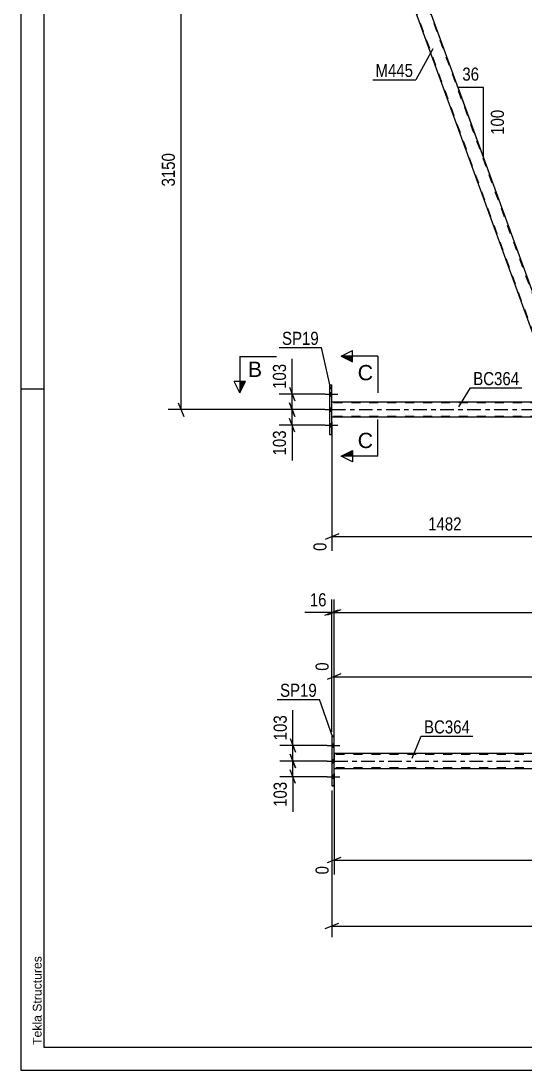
# Model space of a CAD drawing. Header units: millimetres. Extents: x 0 to 594, y 0 to 420.
# Drawn here: x 0 to 110.2, y 0 to 229.6 of the extents above; entities that cross this region are included whole.
import ezdxf

# ---------------------------------------------------------------- set-up
doc = ezdxf.new("R2010")
doc.units = ezdxf.units.MM
doc.linetypes.add('DXK_LINE_DOT2', pattern=[3.9198, 1.9599, -1.9599])
doc.linetypes.add('DXK_LINE_DOT3', pattern=[5.9187, 2.979, -0.9799, 0.9799, -0.9799])
doc.styles.add('Arial', font='ARIAL.TTF', dxfattribs={"height": 0.2})
doc.styles.add('Arial Narrow', font='ARIALN.TTF', dxfattribs={"height": 0.2})

# ---------------------------------------------------------------- blocks, each defined once
blk = doc.blocks.new('Unknown-570323116-1135')
at = {"color": 5, "linetype": 'Continuous'}
for p, q in [((0, 420), (0, 0)), ((5, 415), (5, 5)), ((5, 149), (0, 149)), ((5, 5), (589, 5)), ((0, 0), (594, 0))]:
    blk.add_line(p, q, dxfattribs=at)
at = {"color": 174, "linetype": 'Continuous', "style": 'Arial'}
blk.add_text('Tekla Structures', height=1.9102, rotation=90, dxfattribs=at).set_placement((4.5, 5.5))
blk = doc.blocks.new('Part-570323116-3270 - 3235')
at = {"color": 2, "linetype": 'Continuous'}
for p, q in [((67.95, 73.04), (68.49, 73.04)), ((67.95, 73.04), (67.95, 73.04)), ((67.95, 73.04), (67.95, 62.2)), ((68.49, 73.04), (68.49, 73.04)), ((68.49, 62.2), (68.49, 73.04)), ((67.95, 62.2), (68.49, 62.2))]:
    blk.add_line(p, q, dxfattribs=at)
at = {"color": 7, "linetype": 'DXK_LINE_DOT2'}
for p, q in [((68.49, 73.04), (67.95, 73.04)), ((67.95, 73.04), (67.95, 73.04)), ((68.49, 73.04), (68.49, 73.04)), ((68.49, 62.2), (67.95, 62.2))]:
    blk.add_line(p, q, dxfattribs=at)
blk = doc.blocks.new('Part-570323116-3327 - 3235')
at = {"color": 2, "linetype": 'Continuous'}
for p, q in [((120.14, 69.29), (68.49, 69.29)), ((188.56, 69.29), (127.91, 69.29)), ((204.06, 69.29), (193.56, 69.29)), ((211.26, 69.29), (204.16, 69.29)), ((120.14, 65.95), (68.49, 65.95)), ((188.56, 65.95), (127.91, 65.95)), ((204.06, 65.95), (193.56, 65.95)), ((211.26, 65.95), (204.16, 65.95))]:
    blk.add_line(p, q, dxfattribs=at)
at = {"color": 7, "linetype": 'DXK_LINE_DOT2'}
for p, q in [((68.49, 69.29), (68.49, 65.95)), ((204.06, 69.09), (68.49, 69.09)), ((127.91, 69.29), (120.14, 69.29)), ((193.56, 69.29), (188.56, 69.29)), ((211.26, 69.09), (204.16, 69.09)), ((211.26, 69.29), (211.26, 65.95)), ((204.06, 66.15), (68.49, 66.15)), ((127.91, 65.95), (120.14, 65.95)), ((193.56, 65.95), (188.56, 65.95)), ((211.26, 66.15), (204.16, 66.15))]:
    blk.add_line(p, q, dxfattribs=at)
at = {"color": 7, "linetype": 'DXK_LINE_DOT3'}
for p, q in [((68.49, 67.62), (204.06, 67.62)), ((204.16, 67.62), (211.26, 67.62))]:
    blk.add_line(p, q, dxfattribs=at)
blk = doc.blocks.new('Bolt-570323116-3372 - 3235')
at = {"linetype": 'Continuous'}
for points in [[(68.49, 70.67), (68.49, 71.4), (67.95, 71.4), (67.95, 70.67)], [(68.49, 70.67), (68.49, 71.4), (67.95, 71.4), (67.95, 70.67)], [(68.49, 70.67), (68.49, 71.4), (67.95, 71.4), (67.95, 70.67)], [(68.49, 67.25), (68.49, 67.99), (67.95, 67.99), (67.95, 67.25)], [(68.49, 67.25), (68.49, 67.99), (67.95, 67.99), (67.95, 67.25)], [(68.49, 63.84), (68.49, 64.57), (67.95, 64.57), (67.95, 63.84)], [(68.49, 63.84), (68.49, 64.57), (67.95, 64.57), (67.95, 63.84)], [(68.49, 63.84), (68.49, 64.57), (67.95, 64.57), (67.95, 63.84)]]:
    blk.add_hatch(color=1, dxfattribs=at).paths.add_polyline_path(points)
at = {"color": 1, "linetype": 'Continuous'}
for p, q in [((67.95, 71.4), (68.49, 71.4)), ((67.95, 71.4), (68.49, 71.4)), ((67.95, 71.4), (68.49, 71.4)), ((66.99, 71.04), (69.75, 71.04)), ((66.99, 71.04), (69.75, 71.04)), ((66.99, 71.04), (69.75, 71.04)), ((67.95, 70.67), (68.49, 70.67)), ((67.95, 70.67), (68.49, 70.67)), ((67.95, 70.67), (68.49, 70.67)), ((66.99, 67.62), (69.75, 67.62)), ((66.99, 67.62), (69.75, 67.62)), ((67.95, 67.99), (68.49, 67.99)), ((67.95, 67.99), (68.49, 67.99)), ((67.95, 67.25), (68.49, 67.25)), ((67.95, 67.25), (68.49, 67.25)), ((67.95, 64.57), (68.49, 64.57)), ((67.95, 64.57), (68.49, 64.57)), ((67.95, 64.57), (68.49, 64.57)), ((66.99, 64.2), (69.75, 64.2)), ((66.99, 64.2), (69.75, 64.2)), ((66.99, 64.2), (69.75, 64.2)), ((67.95, 63.84), (68.49, 63.84)), ((67.95, 63.84), (68.49, 63.84)), ((67.95, 63.84), (68.49, 63.84))]:
    blk.add_line(p, q, dxfattribs=at)
blk = doc.blocks.new('Part-570323116-2456 - 2436')
at = {"color": 7, "linetype": 'DXK_LINE_DOT2'}
for p, q in [((83.64, 247.86), (80.39, 247.86)), ((80.51, 247.53), (80.39, 247.86)), ((117.54, 146.19), (80.54, 247.86)), ((120.5, 146.19), (83.5, 247.86)), ((83.76, 247.53), (83.64, 247.86)), ((120.64, 146.19), (119.44, 149.51)), ((120.36, 146.19), (120.56, 146.19))]:
    blk.add_line(p, q, dxfattribs=at)
at = {"color": 2, "linetype": 'Continuous'}
for p, q in [((117.4, 146.19), (80.51, 247.53)), ((119.44, 149.51), (83.76, 247.53)), ((120.36, 146.19), (117.4, 146.19)), ((120.62, 146.19), (120.36, 146.19)), ((120.64, 146.19), (120.62, 146.19))]:
    blk.add_line(p, q, dxfattribs=at)
blk = doc.blocks.new('Part-570323116-2521 - 2436')
at = {"color": 2, "linetype": 'Continuous'}
for p, q in [((117.4, 146.19), (68.01, 146.19)), ((120.64, 146.19), (120.64, 146.19)), ((184.25, 146.19), (121.89, 146.19)), ((203.58, 146.19), (196.91, 146.19)), ((210.78, 146.19), (203.68, 146.19)), ((184.25, 142.86), (68.01, 142.86)), ((203.58, 142.86), (196.91, 142.86)), ((210.78, 142.86), (203.68, 142.86))]:
    blk.add_line(p, q, dxfattribs=at)
at = {"color": 7, "linetype": 'DXK_LINE_DOT2'}
for p, q in [((68.01, 142.86), (68.01, 146.19)), ((203.58, 145.99), (68.01, 145.99)), ((120.64, 146.19), (117.4, 146.19)), ((121.89, 146.19), (120.64, 146.19)), ((196.91, 146.19), (184.25, 146.19)), ((210.78, 145.99), (203.68, 145.99)), ((210.78, 142.86), (210.78, 146.19)), ((203.58, 143.06), (68.01, 143.06)), ((196.91, 142.86), (184.25, 142.86)), ((210.78, 143.06), (203.68, 143.06))]:
    blk.add_line(p, q, dxfattribs=at)
at = {"color": 7, "linetype": 'DXK_LINE_DOT3'}
for p, q in [((68.01, 144.53), (203.58, 144.53)), ((203.68, 144.53), (210.78, 144.53))]:
    blk.add_line(p, q, dxfattribs=at)
blk = doc.blocks.new('Part-570323116-2501 - 2436')
at = {"color": 2, "linetype": 'Continuous'}
for p, q in [((67.48, 149.94), (67.48, 149.94)), ((67.48, 149.94), (68.01, 149.94)), ((67.48, 149.94), (67.48, 139.11)), ((68.01, 149.94), (68.01, 149.94)), ((68.01, 139.11), (68.01, 149.94)), ((67.48, 139.11), (67.48, 139.11)), ((67.48, 139.11), (68.01, 139.11)), ((68.01, 139.11), (68.01, 139.11))]:
    blk.add_line(p, q, dxfattribs=at)
at = {"color": 7, "linetype": 'DXK_LINE_DOT2'}
for p, q in [((67.48, 149.94), (68.01, 149.94)), ((67.48, 139.11), (68.01, 139.11))]:
    blk.add_line(p, q, dxfattribs=at)
blk = doc.blocks.new('Bolt-570323116-2558 - 2436')
at = {"linetype": 'Continuous'}
for points in [[(68.01, 147.58), (68.01, 148.31), (67.48, 148.31), (67.48, 147.58)], [(68.01, 147.58), (68.01, 148.31), (67.48, 148.31), (67.48, 147.58)], [(68.01, 147.58), (68.01, 148.31), (67.48, 148.31), (67.48, 147.58)], [(68.01, 144.16), (68.01, 144.89), (67.48, 144.89), (67.48, 144.16)], [(68.01, 144.16), (68.01, 144.89), (67.48, 144.89), (67.48, 144.16)], [(68.01, 140.74), (68.01, 141.48), (67.48, 141.48), (67.48, 140.74)], [(68.01, 140.74), (68.01, 141.48), (67.48, 141.48), (67.48, 140.74)], [(68.01, 140.74), (68.01, 141.48), (67.48, 141.48), (67.48, 140.74)]]:
    blk.add_hatch(color=1, dxfattribs=at).paths.add_polyline_path(points)
at = {"color": 1, "linetype": 'Continuous'}
for p, q in [((66.51, 147.94), (69.28, 147.94)), ((66.51, 147.94), (69.28, 147.94)), ((66.51, 147.94), (69.28, 147.94)), ((67.48, 148.31), (68.01, 148.31)), ((67.48, 148.31), (68.01, 148.31)), ((67.48, 148.31), (68.01, 148.31)), ((67.48, 147.58), (68.01, 147.58)), ((67.48, 147.58), (68.01, 147.58)), ((67.48, 147.58), (68.01, 147.58)), ((67.48, 144.89), (68.01, 144.89)), ((67.48, 144.89), (68.01, 144.89)), ((66.51, 144.53), (69.28, 144.53)), ((66.51, 144.53), (69.28, 144.53)), ((67.48, 144.16), (68.01, 144.16)), ((67.48, 144.16), (68.01, 144.16)), ((66.51, 141.11), (69.28, 141.11)), ((66.51, 141.11), (69.28, 141.11)), ((66.51, 141.11), (69.28, 141.11)), ((67.48, 141.48), (68.01, 141.48)), ((67.48, 141.48), (68.01, 141.48)), ((67.48, 141.48), (68.01, 141.48)), ((67.48, 140.74), (68.01, 140.74)), ((67.48, 140.74), (68.01, 140.74)), ((67.48, 140.74), (68.01, 140.74))]:
    blk.add_line(p, q, dxfattribs=at)
blk = doc.blocks.new('StraightDimension-570323116-3420 - 3235')
at = {"color": 7, "linetype": 'Continuous'}
for p, q in [((68.49, 72.43), (68.49, 102.98)), ((211.26, 74.04), (211.26, 102.98)), ((69.99, 100.73), (66.99, 99.53)), ((68.49, 100.13), (211.26, 100.13)), ((209.76, 99.53), (212.76, 100.73))]:
    blk.add_line(p, q, dxfattribs=at)
at = {"color": 0}
blk.add_wipeout([(144.13, 100.88), (144.13, 105.08), (135.61, 105.08), (135.61, 100.88)], dxfattribs=at)
at = {"color": 3, "style": 'Arial Narrow'}
blk.add_text('5066', height=2.863, dxfattribs=at).set_placement((136.21, 101.48))
blk = doc.blocks.new('StraightDimension-570323116-3483 - 3235')
at = {"color": 7, "linetype": 'Continuous'}
for p, q in [((58.87, 69.12), (60.07, 66.12)), ((66.95, 67.62), (56.62, 67.62)), ((59.47, 64.2), (59.47, 67.62)), ((60.07, 62.7), (58.87, 65.7)), ((66.95, 64.2), (56.62, 64.2))]:
    blk.add_line(p, q, dxfattribs=at)
at = {"color": 0}
blk.add_wipeout([(58.72, 63.68), (54.52, 63.68), (54.52, 56.99), (58.72, 56.99)], dxfattribs=at)
at = {"color": 7, "linetype": 'Continuous'}
blk.add_line((59.47, 64.2), (59.47, 56.47), dxfattribs=at)
blk.add_line((59.47, 64.2), (59.47, 56.47), dxfattribs=at)
at = {"color": 3, "style": 'Arial Narrow'}
blk.add_text('103', height=2.863, rotation=90.0002, dxfattribs=at).set_placement((58.12, 57.59))
blk = doc.blocks.new('StraightDimension-570323116-3491 - 3235')
at = {"color": 7, "linetype": 'Continuous'}
for p, q in [((58.87, 72.54), (60.07, 69.54)), ((66.95, 71.04), (56.62, 71.04)), ((60.07, 66.12), (58.87, 69.12)), ((59.47, 67.62), (59.47, 71.04)), ((66.95, 67.62), (56.62, 67.62))]:
    blk.add_line(p, q, dxfattribs=at)
at = {"color": 0}
blk.add_wipeout([(58.72, 78.25), (54.52, 78.25), (54.52, 71.56), (58.72, 71.56)], dxfattribs=at)
at = {"color": 7, "linetype": 'Continuous'}
blk.add_line((59.47, 71.04), (59.47, 78.77), dxfattribs=at)
blk.add_line((59.47, 71.04), (59.47, 78.77), dxfattribs=at)
at = {"color": 3, "style": 'Arial Narrow'}
blk.add_text('103', height=2.863, rotation=90.0002, dxfattribs=at).set_placement((58.12, 72.16))
blk = doc.blocks.new('StraightDimension-570323116-6108 - 3235')
at = {"color": 7, "linetype": 'Continuous'}
for p, q in [((189.22, 77.29), (189.22, 94.69)), ((68.49, 70.29), (68.49, 89.21)), ((69.99, 86.68), (66.99, 85.48)), ((68.49, 86.08), (189.22, 86.08)), ((187.72, 85.48), (190.72, 86.68))]:
    blk.add_line(p, q, dxfattribs=at)
at = {"color": 0, "linetype": 'Continuous'}
for points in [[(188.62, 95.29), (184.42, 95.29), (184.42, 86.78), (188.62, 86.78)], [(67.89, 89.81), (63.69, 89.81), (63.69, 86.78), (67.89, 86.78)]]:
    blk.add_wipeout(points, dxfattribs=at)
at = {"color": 0}
blk.add_wipeout([(133.11, 86.83), (133.11, 91.03), (124.6, 91.03), (124.6, 86.83)], dxfattribs=at)
at = {"color": 3, "linetype": 'Continuous', "style": 'Arial Narrow'}
for s, height, p in [('3622', 2.863, (188.02, 87.38)), ('0', 2.86, (67.29, 87.38))]:
    blk.add_text(s, height=height, rotation=90.0002, dxfattribs=at).set_placement(p)
at = {"color": 3, "style": 'Arial Narrow'}
blk.add_text('3622', height=2.863, dxfattribs=at).set_placement((125.2, 87.43))
blk = doc.blocks.new('StraightDimension-570323116-3430 - 3235')
at = {"color": 7, "linetype": 'Continuous'}
for p, q in [((67.95, 74.04), (67.95, 102.98)), ((68.49, 72.43), (68.49, 102.98)), ((66.45, 99.53), (69.45, 100.73)), ((69.99, 100.73), (66.99, 99.53)), ((67.95, 100.13), (68.49, 100.13))]:
    blk.add_line(p, q, dxfattribs=at)
at = {"color": 0}
blk.add_wipeout([(67.43, 100.88), (67.43, 105.08), (62.57, 105.08), (62.57, 100.88)], dxfattribs=at)
at = {"color": 7, "linetype": 'Continuous'}
blk.add_line((67.95, 100.13), (62.05, 100.13), dxfattribs=at)
blk.add_line((67.95, 100.13), (62.05, 100.13), dxfattribs=at)
at = {"color": 3, "style": 'Arial Narrow'}
blk.add_text('16', height=2.863, dxfattribs=at).set_placement((63.17, 101.48))
blk = doc.blocks.new('StraightDimension-570323116-3454 - 3235')
at = {"color": 7, "linetype": 'Continuous'}
for p, q in [((67.95, 61.2), (67.95, 29.08)), ((211.79, 61.2), (211.79, 29.08)), ((69.45, 32.08), (66.45, 30.88)), ((67.95, 31.48), (211.79, 31.48)), ((210.29, 30.88), (213.29, 32.08))]:
    blk.add_line(p, q, dxfattribs=at)
at = {"color": 0}
blk.add_wipeout([(144.13, 32.23), (144.13, 36.43), (135.61, 36.43), (135.61, 32.23)], dxfattribs=at)
at = {"color": 3, "style": 'Arial Narrow'}
blk.add_text('5098', height=2.863, dxfattribs=at).set_placement((136.21, 32.83))
blk = doc.blocks.new('StraightDimension-570323116-6073 - 3235')
at = {"color": 7, "linetype": 'Continuous'}
for p, q in [((68.49, 64.95), (68.49, 42.81)), ((189.22, 57.95), (189.22, 37.33)), ((69.99, 46.54), (66.99, 45.34)), ((68.49, 45.94), (189.22, 45.94)), ((187.72, 45.34), (190.72, 46.54))]:
    blk.add_line(p, q, dxfattribs=at)
at = {"color": 0}
blk.add_wipeout([(133.11, 46.69), (133.11, 50.89), (124.6, 50.89), (124.6, 46.69)], dxfattribs=at)
at = {"color": 0, "linetype": 'Continuous'}
for points in [[(67.89, 45.24), (63.69, 45.24), (63.69, 42.21), (67.89, 42.21)], [(188.62, 45.24), (184.42, 45.24), (184.42, 36.73), (188.62, 36.73)]]:
    blk.add_wipeout(points, dxfattribs=at)
at = {"color": 3, "style": 'Arial Narrow'}
blk.add_text('3622', height=2.863, dxfattribs=at).set_placement((125.2, 47.29))
at = {"color": 3, "linetype": 'Continuous', "style": 'Arial Narrow'}
for s, height, p in [('0', 2.86, (67.29, 42.81)), ('3622', 2.863, (188.02, 37.33))]:
    blk.add_text(s, height=height, rotation=90.0002, dxfattribs=at).set_placement(p)
blk = doc.blocks.new('AngleDimension-570323116-12502 - 2436')
at = {"color": 7, "linetype": 'Continuous'}
for p, q in [((101.13, 215.03), (95.59, 215.03)), ((101.13, 199.81), (95.59, 215.03)), ((101.13, 199.81), (101.13, 215.03)), ((103.21, 194.08), (101.13, 199.81))]:
    blk.add_line(p, q, dxfattribs=at)
at = {"color": 0}
for points in [[(100.79, 215.93), (100.79, 220.13), (95.93, 220.13), (95.93, 215.93)], [(106.23, 210.76), (102.03, 210.76), (102.03, 204.08), (106.23, 204.08)]]:
    blk.add_wipeout(points, dxfattribs=at)
at = {"color": 3, "style": 'Arial Narrow'}
blk.add_text('36', height=2.863, dxfattribs=at).set_placement((96.53, 216.53))
blk.add_text('100', height=2.863, rotation=90.0002, dxfattribs=at).set_placement((105.63, 204.68))
blk = doc.blocks.new('StraightDimension-570323116-2786 - 2436')
at = {"color": 7, "linetype": 'Continuous'}
for p, q in [((58.71, 149.44), (59.91, 146.44)), ((66.48, 147.94), (56.46, 147.94)), ((59.31, 144.53), (59.31, 147.94)), ((59.91, 143.03), (58.71, 146.03)), ((66.48, 144.53), (56.46, 144.53))]:
    blk.add_line(p, q, dxfattribs=at)
at = {"color": 0}
blk.add_wipeout([(58.56, 155.15), (54.36, 155.15), (54.36, 148.47), (58.56, 148.47)], dxfattribs=at)
at = {"color": 7, "linetype": 'Continuous'}
blk.add_line((59.31, 147.94), (59.31, 155.68), dxfattribs=at)
blk.add_line((59.31, 147.94), (59.31, 155.68), dxfattribs=at)
at = {"color": 3, "style": 'Arial Narrow'}
blk.add_text('103', height=2.863, rotation=90.0002, dxfattribs=at).set_placement((57.96, 149.07))
blk = doc.blocks.new('StraightDimension-570323116-2794 - 2436')
at = {"color": 7, "linetype": 'Continuous'}
for p, q in [((58.71, 146.03), (59.91, 143.03)), ((66.48, 144.53), (56.46, 144.53)), ((59.91, 139.61), (58.71, 142.61)), ((59.31, 141.11), (59.31, 144.53)), ((66.48, 141.11), (56.46, 141.11))]:
    blk.add_line(p, q, dxfattribs=at)
at = {"color": 0}
blk.add_wipeout([(58.56, 140.59), (54.36, 140.59), (54.36, 133.9), (58.56, 133.9)], dxfattribs=at)
at = {"color": 7, "linetype": 'Continuous'}
blk.add_line((59.31, 141.11), (59.31, 133.38), dxfattribs=at)
blk.add_line((59.31, 141.11), (59.31, 133.38), dxfattribs=at)
at = {"color": 3, "style": 'Arial Narrow'}
blk.add_text('103', height=2.863, rotation=90.0002, dxfattribs=at).set_placement((57.96, 134.5))
blk = doc.blocks.new('StraightDimension-570323116-12064 - 2436')
at = {"color": 7, "linetype": 'Continuous'}
for p, q in [((117.4, 145.19), (117.4, 108.12)), ((68.01, 141.86), (68.01, 113.61)), ((69.51, 117.34), (66.51, 116.14)), ((115.9, 116.14), (118.9, 117.34)), ((68.01, 116.74), (117.4, 116.74))]:
    blk.add_line(p, q, dxfattribs=at)
at = {"color": 0}
blk.add_wipeout([(96.96, 117.49), (96.96, 121.69), (88.45, 121.69), (88.45, 117.49)], dxfattribs=at)
at = {"color": 0, "linetype": 'Continuous'}
for points in [[(67.41, 116.04), (63.21, 116.04), (63.21, 113.01), (67.41, 113.01)], [(116.8, 116.04), (112.6, 116.04), (112.6, 107.52), (116.8, 107.52)]]:
    blk.add_wipeout(points, dxfattribs=at)
at = {"color": 3, "style": 'Arial Narrow'}
blk.add_text('1482', height=2.863, dxfattribs=at).set_placement((89.05, 118.09))
at = {"color": 3, "linetype": 'Continuous', "style": 'Arial Narrow'}
for s, height, p in [('0', 2.86, (66.81, 113.61)), ('1482', 2.863, (116.2, 108.12))]:
    blk.add_text(s, height=height, rotation=90.0002, dxfattribs=at).set_placement(p)
blk = doc.blocks.new('StraightDimension-570323116-12446 - 2436')
at = {"color": 7, "linetype": 'Continuous'}
for p, q in [((35.61, 248.03), (34.41, 251.03)), ((51.11, 249.53), (32.16, 249.53)), ((35.01, 144.53), (35.01, 249.53)), ((34.41, 146.03), (35.61, 143.03)), ((66.48, 144.53), (32.16, 144.53))]:
    blk.add_line(p, q, dxfattribs=at)
at = {"color": 0}
blk.add_wipeout([(34.26, 201.28), (30.06, 201.28), (30.06, 192.77), (34.26, 192.77)], dxfattribs=at)
at = {"color": 3, "style": 'Arial Narrow'}
blk.add_text('3150', height=2.863, rotation=90.0002, dxfattribs=at).set_placement((33.66, 193.37))
blk = doc.blocks.new('Mark-570323116-3266 - 3235')
at = {"color": 0}
blk.add_wipeout([(64.7, 81.68), (64.7, 84.68), (56.66, 84.68), (56.66, 81.68)], dxfattribs=at)
blk.add_wipeout([(64.7, 81.68), (64.7, 84.68), (56.66, 84.68), (56.66, 81.68)], dxfattribs=at)
at = {"color": 30, "linetype": 'Continuous'}
for p in [(56.06, 81.08), (68.19, 72.81)]:
    blk.add_line(p, (65.3, 81.08), dxfattribs=at)
at = {"color": 3, "style": 'Arial Narrow'}
blk.add_text('SP19', height=2.863, dxfattribs=at).set_placement((56.66, 81.68))
blk = doc.blocks.new('Mark-570323116-3323 - 3235')
at = {"color": 0}
blk.add_wipeout([(98.2, 73.66), (98.2, 76.66), (88.15, 76.66), (88.15, 73.66)], dxfattribs=at)
blk.add_wipeout([(98.2, 73.66), (98.2, 76.66), (88.15, 76.66), (88.15, 73.66)], dxfattribs=at)
at = {"color": 30, "linetype": 'Continuous'}
for p, q in [((85.54, 68.28), (87.55, 73.06)), ((87.55, 73.06), (98.8, 73.06))]:
    blk.add_line(p, q, dxfattribs=at)
at = {"color": 3, "style": 'Arial Narrow'}
blk.add_text('BC364', height=2.863, dxfattribs=at).set_placement((88.15, 73.66))
blk = doc.blocks.new('Mark-570323116-2452 - 2436')
at = {"color": 0}
blk.add_wipeout([(85.75, 217.34), (85.75, 220.34), (77.53, 220.34), (77.53, 217.34)], dxfattribs=at)
blk.add_wipeout([(85.75, 217.34), (85.75, 220.34), (77.53, 220.34), (77.53, 217.34)], dxfattribs=at)
at = {"color": 30, "linetype": 'Continuous'}
for p in [(90.07, 223.53), (76.93, 216.74)]:
    blk.add_line(p, (86.35, 216.74), dxfattribs=at)
at = {"color": 3, "style": 'Arial Narrow'}
blk.add_text('M445', height=2.863, dxfattribs=at).set_placement((77.53, 217.34))
blk = doc.blocks.new('SectionMark-570323116-3158 - 2436')
at = {"color": 6, "linetype": 'Continuous'}
for p, q in [((70.01, 156.21), (72.51, 157.46)), ((78.01, 156.21), (70.01, 156.21)), ((78.01, 134.37), (70.01, 134.37)), ((72.51, 133.12), (70.01, 134.37))]:
    blk.add_line(p, q, dxfattribs=at)
at = {"color": 0, "linetype": 'Continuous'}
for points in [[(77.01, 150.96), (77.01, 154.46), (73.64, 154.46), (73.64, 150.96)], [(77.01, 136.12), (77.01, 139.62), (73.64, 139.62), (73.64, 136.12)]]:
    blk.add_wipeout(points, dxfattribs=at)
at = {"linetype": 'Continuous'}
for points in [[(72.51, 156.21), (72.51, 154.96), (70.01, 156.21)], [(72.51, 135.62), (72.51, 134.37), (70.01, 134.37)]]:
    blk.add_hatch(color=6, dxfattribs=at).paths.add_polyline_path(points)
at = {"color": 6, "linetype": 'Continuous'}
for p, q in [((70.01, 156.21), (72.51, 154.96)), ((72.51, 154.96), (72.51, 157.46)), ((78.01, 156.21), (78.01, 148.21)), ((78.01, 134.37), (78.01, 142.37)), ((70.01, 134.37), (72.51, 135.62)), ((72.51, 135.62), (72.51, 133.12))]:
    blk.add_line(p, q, dxfattribs=at)
at = {"color": 3, "linetype": 'Continuous', "style": 'Arial'}
for p in [(73.64, 150.96), (73.64, 136.12)]:
    blk.add_text('C', height=3.34, dxfattribs=at).set_placement(p)
blk = doc.blocks.new('Mark-570323116-2497 - 2436')
at = {"color": 0}
blk.add_wipeout([(65.13, 158.7), (65.13, 161.7), (57.09, 161.7), (57.09, 158.7)], dxfattribs=at)
blk.add_wipeout([(65.13, 158.7), (65.13, 161.7), (57.09, 161.7), (57.09, 158.7)], dxfattribs=at)
at = {"color": 30, "linetype": 'Continuous'}
for p in [(56.49, 158.1), (67.77, 149)]:
    blk.add_line(p, (65.73, 158.1), dxfattribs=at)
at = {"color": 3, "style": 'Arial Narrow'}
blk.add_text('SP19', height=2.863, dxfattribs=at).set_placement((57.09, 158.7))
blk = doc.blocks.new('Mark-570323116-2517 - 2436')
at = {"color": 0}
blk.add_wipeout([(108.95, 149.89), (108.95, 152.89), (98.91, 152.89), (98.91, 149.89)], dxfattribs=at)
blk.add_wipeout([(108.95, 149.89), (108.95, 152.89), (98.91, 152.89), (98.91, 149.89)], dxfattribs=at)
at = {"color": 30, "linetype": 'Continuous'}
for p, q in [((95.74, 145.18), (98.31, 149.29)), ((98.31, 149.29), (109.55, 149.29))]:
    blk.add_line(p, q, dxfattribs=at)
at = {"color": 3, "style": 'Arial Narrow'}
blk.add_text('BC364', height=2.863, dxfattribs=at).set_placement((98.91, 149.89))
blk = doc.blocks.new('SectionMark-570323116-3160 - 2436')
at = {"color": 6, "linetype": 'Continuous'}
for p, q in [((47.87, 156.19), (47.87, 148.19)), ((251.31, 156.19), (251.31, 148.19)), ((47.87, 148.19), (46.62, 150.69)), ((252.56, 150.69), (251.31, 148.19))]:
    blk.add_line(p, q, dxfattribs=at)
at = {"color": 0, "linetype": 'Continuous'}
for points in [[(52.73, 151.69), (52.73, 155.19), (49.62, 155.19), (49.62, 151.69)], [(249.56, 151.69), (249.56, 155.19), (246.45, 155.19), (246.45, 151.69)]]:
    blk.add_wipeout(points, dxfattribs=at)
at = {"linetype": 'Continuous'}
for points in [[(47.87, 150.69), (49.12, 150.69), (47.87, 148.19)], [(250.06, 150.69), (251.31, 150.69), (251.31, 148.19)]]:
    blk.add_hatch(color=6, dxfattribs=at).paths.add_polyline_path(points)
at = {"color": 6, "linetype": 'Continuous'}
for p, q in [((47.87, 156.19), (55.87, 156.19)), ((251.31, 156.19), (243.31, 156.19)), ((49.12, 150.69), (46.62, 150.69)), ((47.87, 148.19), (49.12, 150.69)), ((250.06, 150.69), (252.56, 150.69)), ((251.31, 148.19), (250.06, 150.69))]:
    blk.add_line(p, q, dxfattribs=at)
at = {"color": 3, "linetype": 'Continuous', "style": 'Arial'}
for p in [(49.62, 151.69), (246.45, 151.69)]:
    blk.add_text('B', height=3.34, dxfattribs=at).set_placement(p)

msp = doc.modelspace()

# ---------------------------------------------------------------- block references
for name in ['Unknown-570323116-1135', 'Part-570323116-2456 - 2436', 'Part-570323116-2501 - 2436', 'Bolt-570323116-2558 - 2436', 'Part-570323116-2521 - 2436', 'Bolt-570323116-3372 - 3235', 'Part-570323116-3270 - 3235', 'Part-570323116-3327 - 3235']:
    msp.add_blockref(name, (0, 0))

# ---------------------------------------------------------------- next in the draw order: block references
for name in ['Mark-570323116-2452 - 2436', 'AngleDimension-570323116-12502 - 2436', 'StraightDimension-570323116-2786 - 2436', 'StraightDimension-570323116-3420 - 3235', 'StraightDimension-570323116-3483 - 3235']:
    msp.add_blockref(name, (0, 0))

# ---------------------------------------------------------------- next in the draw order: block references
for name in ['StraightDimension-570323116-2794 - 2436', 'StraightDimension-570323116-3491 - 3235', 'StraightDimension-570323116-3454 - 3235']:
    msp.add_blockref(name, (0, 0))

# ---------------------------------------------------------------- next in the draw order: block references
for name in ['StraightDimension-570323116-12064 - 2436', 'StraightDimension-570323116-6108 - 3235', 'StraightDimension-570323116-6073 - 3235']:
    msp.add_blockref(name, (0, 0))

# ---------------------------------------------------------------- next in the draw order: block references
for name in ['StraightDimension-570323116-12446 - 2436', 'SectionMark-570323116-3158 - 2436', 'Mark-570323116-2517 - 2436', 'StraightDimension-570323116-3430 - 3235', 'Mark-570323116-3323 - 3235']:
    msp.add_blockref(name, (0, 0))

# ---------------------------------------------------------------- next in the draw order: block references
for name in ['Mark-570323116-2497 - 2436', 'Mark-570323116-3266 - 3235']:
    msp.add_blockref(name, (0, 0))

# ---------------------------------------------------------------- next in the draw order: block references
msp.add_blockref('SectionMark-570323116-3160 - 2436', (0, 0))

doc.saveas('drawing.dxf')
